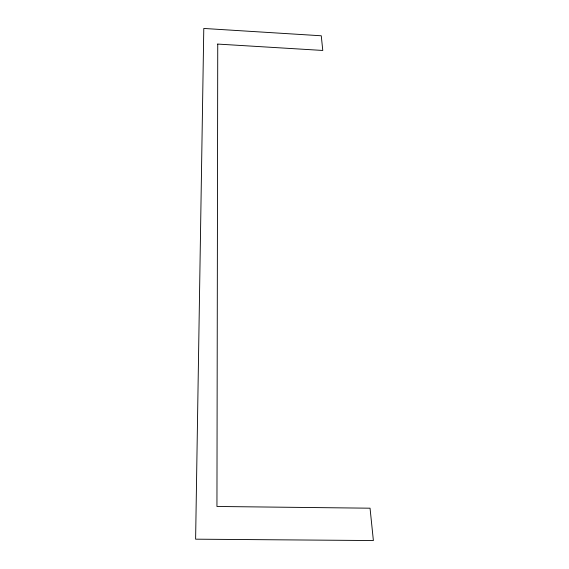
<?xml version="1.0" encoding="UTF-8"?>
<svg xmlns="http://www.w3.org/2000/svg" width="569" height="569" viewBox="0 0 569 569"><rect width="100%" height="100%" fill="white"/><g stroke="black" fill="none" stroke-linecap="round" stroke-linejoin="round"><path stroke-width="0.85" d="M217.742 44.076L216.945 506.474L370.042 508.195L373.385 540.55L195.615 539.177L203.787 28.45L321.265 35.776L322.779 50.456L217.742 44.076"/></g></svg>
